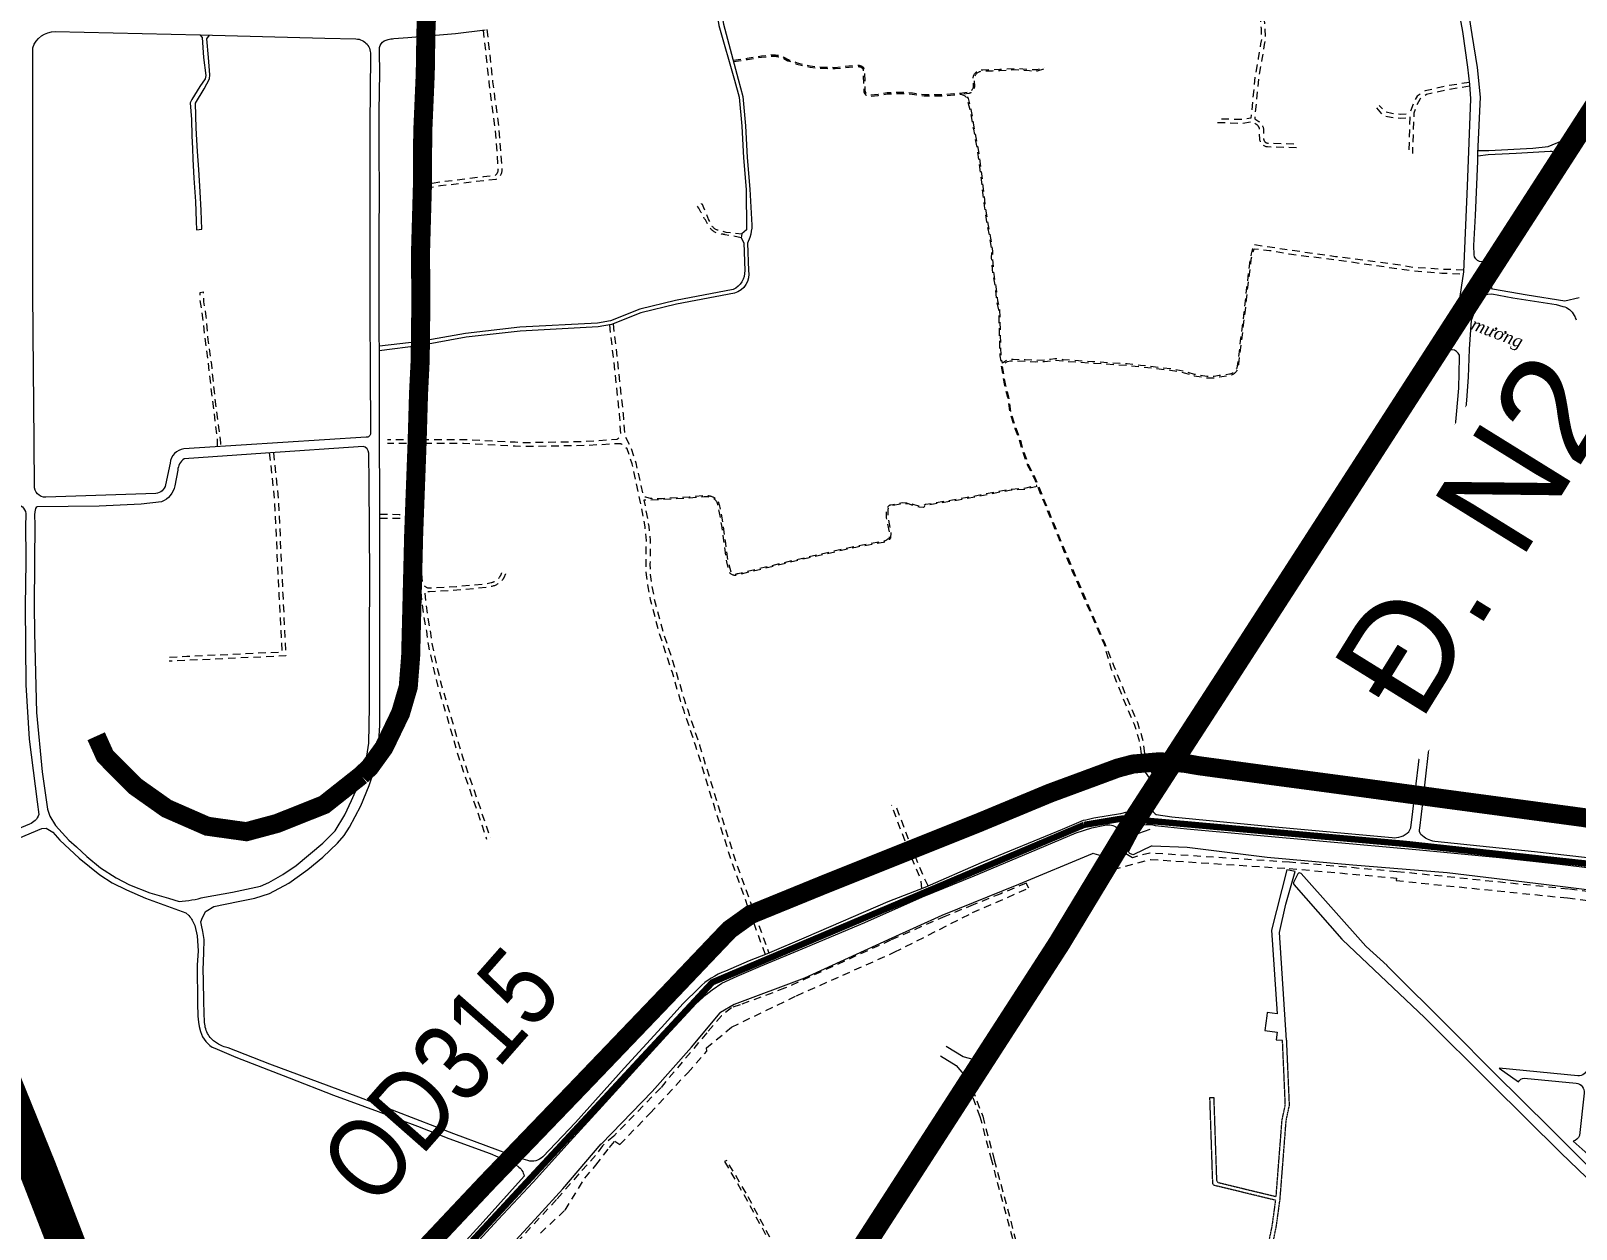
# Model space of a CAD drawing. Header units: metres. Extents: x 556238 to 587446, y 1177111 to 1219372.
# Drawn here: x 570583 to 571800, y 1203691 to 1204635 of the extents above; entities that cross this region are included whole.
import ezdxf
from ezdxf.enums import TextEntityAlignment as Align

# ---------------------------------------------------------------- set-up
doc = ezdxf.new("R2010")
doc.units = ezdxf.units.M
doc.header["$MEASUREMENT"] = 0
for name, pattern in [('ACAD_ISO03W100', [30, 12, -18]), ('DASHED2', [0.375, 0.25, -0.125]), ('Xr_Nen GT$0$DASHED', [0.75, 0.5, -0.25]), ('Xr_Nen GT$0$MON', [10, 6, -4])]:
    doc.linetypes.add(name, pattern=pattern)
for name, color, linetype, lineweight in [('CNTV-TEXT', 40, 'Continuous', 20), ('Pipe Existing', 1, 'ACAD_ISO03W100', 60), ('Pipe Existing_DTDH', 4, 'ACAD_ISO03W100', 40), ('Xr_Nen GT$0$DUONG BT-NEN BT', 38, 'Continuous', 0), ('Xr_Nen GT$0$DUONG NHUA', 38, 'Continuous', 0), ('Xr_Nen GT$0$DUONG_DA', 38, 'Xr_Nen GT$0$MON', 0), ('Xr_Nen GT$0$MUONG NUOC BE TONG', 10, 'Continuous', 0), ('Xr_Nen GT$1$SONG_HO', 250, 'Continuous', 0)]:
    doc.layers.add(name, color=color, linetype=linetype, lineweight=lineweight)
doc.layers.add('Diameter_Text', color=2, linetype='Continuous')
doc.layers.add('DUONG GIAO THONG', color=7, linetype='Continuous')
doc.styles.add('ARIAL', font='arial.ttf')
doc.styles.add('UTM', font='')
doc.styles.add('Xr_Nen GT$0$ROMANS', font='romans.shx')
doc.styles.get('UTM').set_extended_font_data('UTM Swiss Condensed')
doc.linetypes.add('Xr_Nen GT$0$TAL_N_P', pattern='A,2,[130,ltypeshp.shx,S=1,R=0,X=0,Y=-1],4,[130,ltypeshp.shx,S=2,R=0,X=0,Y=-2],2', length=8)
doc.linetypes.add('Xr_Nen GT$0$TAL_N_T', pattern='A,2,[130,ltypeshp.shx,S=1,R=0,X=0,Y=1],4,[130,ltypeshp.shx,S=2,R=0,X=0,Y=2],2', length=8)

# ---------------------------------------------------------------- blocks, each defined once
blk = doc.blocks.new('GT CHINH')
at = {"layer": 'DUONG GIAO THONG', "color": 9, "ltscale": 5, "const_width": 17.5}
blk.add_lwpolyline([(7071.3, 6325.4), (7017.4, 6280.8), (6997.6, 6261.2), (6964.4, 6215.9), (6932.6, 6167.1), (6722.5, 5840.9), (6484.6, 5472), (6132, 4925.6), (6055, 4806.8), (6001.1, 4717.8), (5700.3, 4252), (5601.2, 4099.4), (5536.8, 3998.5), (5500.6, 3941.4), (5447.2, 3826.6)], dxfattribs=at)
at = {"layer": 'CNTV-TEXT', "ltscale": 5, "insert": (6328.4, 5040.1), "char_height": 84, "width": 313.751, "attachment_point": 5, "rotation": 58.1952, "style": 'ARIAL', "bg_fill": 3, "box_fill_scale": 1.2, "bg_fill_color": 256, "bg_fill_transparency": 0}
blk.add_mtext('Đ. N2', dxfattribs=at)
blk = doc.blocks.new('DTDH_EXISTING_PIPE')
at = {"layer": 'Pipe Existing_DTDH', "color": 3, "linetype": 'DASHED2', "ltscale": 200, "const_width": 15, "elevation": 0.8, "flags": 128}
for points in [[(-7061.9, 3474.3), (-7068.5, 3468.9), (-7074.8, 3471.2), (-7081.4, 3487.7), (-7087.3, 3503.5), (-7110.5, 3562.1), (-7130.8, 3615.9), (-7155.1, 3678.9), (-7172.9, 3725.2), (-7189.6, 3766.5), (-7202.8, 3799.1), (-7211.4, 3821.4), (-7225.5, 3857), (-7240.9, 3897.4), (-7257.6, 3942.5), (-7270, 3977.1), (-7277.2, 3996), (-7282.6, 4009.8), (-7298, 4049.8), (-7309.4, 4079.9), (-7324.2, 4118.2), (-7338.4, 4154.8), (-7352.6, 4191.7), (-7373.9, 4243.8), (-7389.4, 4283.2), (-7400.9, 4313.1), (-7410, 4334.9), (-7422.7, 4367.3), (-7437.2, 4406.2), (-7448.3, 4435.2), (-7462.6, 4471.8), (-7470.6, 4492.3), (-7482.7, 4524.5), (-7511.6, 4601.2), (-7532.6, 4654.7), (-7544.2, 4684.8), (-7558.3, 4716.3), (-7564.8, 4729.2), (-7585.6, 4782.3), (-7599.7, 4816.9), (-7610, 4843.7), (-7615.8, 4859), (-7620.5, 4871.6), (-7625.6, 4887.5), (-7637.7, 4917.7), (-7647.8, 4941), (-7659, 4970.1), (-7670.3, 4990.7), (-7681.2, 5017.7), (-7702.5, 5070), (-7713, 5101), (-7721.6, 5115.4), (-7735.8, 5147.6), (-7748.9, 5183), (-7757.8, 5208.8), (-7759, 5218.7), (-7761.7, 5225.7), (-7790.3, 5289.1)], [(-7088.6, 3468.3), (-7096.6, 3485.5), (-7108.4, 3515.2), (-7121.4, 3551.5), (-7202, 3758.8), (-7253.6, 3892.3), (-7311.9, 4039.6), (-7316.8, 4040.3), (-7321.2, 4051.8), (-7319, 4055.5), (-7324.1, 4071), (-7350, 4137.2), (-7391, 4242.4), (-7442.6, 4373.1), (-7561.5, 4679.5), (-7569.8, 4695.2), (-7576.3, 4698.7), (-7580, 4700.5), (-7583.3, 4716.8), (-7580.8, 4717.9), (-7580.8, 4720.5), (-7584.8, 4730), (-7635.5, 4859.8), (-7639.7, 4870.5), (-7642.3, 4876), (-7645.6, 4878.8), (-7650.2, 4878.9), (-7655.4, 4876), (-7658.3, 4872)], [(-6875.3, 4662.5), (-6872.6, 4655.7), (-6874.1, 4618.2), (-6874.6, 4585.4), (-6876.6, 4539.2), (-6876.8, 4498.6), (-6878.3, 4446.1), (-6878.1, 4401.8), (-6878.6, 4359.5), (-6879.9, 4333.5), (-6881, 4295.5), (-6883.7, 4223.3), (-6886.1, 4126.6), (-6888, 4102.4), (-6894, 4081.9), (-6907.1, 4054.7), (-6918.3, 4039.2), (-6925.1, 4032.7)], [(-6441, 3994.5), (-6382.5, 4018.8), (-6350.5, 4030.6), (-6329.2, 4038.5), (-6317.1, 4041.7), (-6297.3, 4043.4), (-6284.2, 4043), (-6276, 4042.2), (-6265.6, 4040.4), (-6212.5, 4033.2), (-6136.9, 4023.1), (-6116.4, 4020.3), (-6069.2, 4013.9), (-6038.6, 4009.8), (-5993.2, 4003.7), (-5962.7, 3999.6), (-5855.8, 3982.7), (-5844.1, 3981.2), (-5815.2, 3979.1), (-5784.2, 3975.8), (-5731.2, 3969.6), (-5656.9, 3959.4), (-5587.2, 3948.8), (-5489.2, 3932.8), (-5303.3, 3902.6), (-5231, 3890.8), (-5198, 3885.5), (-5149.6, 3877.6), (-5097.6, 3869.6), (-5033.6, 3858.7), (-4975.2, 3848.5), (-4878.9, 3830.2), (-4838.9, 3822.6), (-4740.2, 3803.7), (-4682.5, 3793.1), (-4635.2, 3784.9), (-4584.6, 3776.1), (-4519.9, 3763.6), (-4462.5, 3752.5), (-4424.2, 3745.1), (-4347, 3730), (-4322, 3726.1), (-4303.7, 3724.7), (-4301.4, 3724.8), (-4292.4, 3726.2), (-4284.1, 3728.5), (-4273.3, 3733.1), (-4264.7, 3738.5), (-4258.1, 3743.5), (-4239.3, 3762), (-4211.6, 3791.1), (-4168.7, 3837.1), (-4136.4, 3872.2), (-4025.1, 3990.3), (-3977.4, 4040.8), (-3955.7, 4064), (-3916, 4106.3), (-3889.9, 4133.9), (-3832.4, 4196.1), (-3786.9, 4244.4), (-3736.7, 4297.2), (-3700, 4335.7), (-3657.1, 4380.8), (-3628.3, 4411.1), (-3574.3, 4467.7), (-3468.2, 4585.9)], [(-6925.1, 4032.7), (-6954.2, 4009.7), (-6991.3, 3994.9), (-7015.5, 3988.4), (-7046.3, 3992.7), (-7078.3, 4006.7), (-7103.2, 4024.3), (-7126.8, 4048.1), (-7133.8, 4063.6)], [(-7061.7, 3474.1), (-7053.9, 3484.6), (-7046.1, 3495.3), (-7018.8, 3523.1), (-6995.1, 3545.9), (-6952.2, 3587.2), (-6915, 3624.6), (-6909, 3624.7), (-6881, 3653.6), (-6825.7, 3712.3), (-6754.8, 3785.9), (-6680.5, 3863.4), (-6659.5, 3885.5), (-6635, 3911.2), (-6618.4, 3923.1), (-6559.6, 3947.1), (-6440.1, 3994.9), (-6440.1, 3994.9)]]:
    blk.add_lwpolyline(points, dxfattribs=at)

msp = doc.modelspace()

# ---------------------------------------------------------------- linework, layer by layer
at = {"layer": 'Xr_Nen GT$0$DUONG BT-NEN BT', "flags": 128}
for points in [[(571122.78541, 1204670.6388), (571128.19691, 1204640.33606), (571139.73519, 1204596.97811), (571143.39058, 1204583.27913), (571145.47862, 1204560.10442), (571146.88747, 1204535.17482), (571148.96981, 1204510.26534), (571150.40213, 1204482.0196, -0.0914608337), (571148.9032, 1204472.30026), (571147.12312, 1204467.65786), (571147.88126, 1204446.22923, -0.3932533125), (571136.79868, 1204428.3293), (571091.03075, 1204419.57603), (571063.0601, 1204412.81405), (571039.97125, 1204403.71074), (571029.3854, 1204401.73873), (570967.89536, 1204398.4655), (570925.40037, 1204393.65368), (570889.74797, 1204387.22083), (570857.07672, 1204383.0017)], [(571119.77825, 1204669.45279), (571124.38782, 1204639.17177), (571136.84481, 1204596.17389), (571140.42574, 1204582.75398), (571142.48623, 1204559.88512), (571143.89453, 1204534.96518), (571145.97614, 1204510.06436), (571146.32842, 1204478.16858), (571142.74132, 1204475.02095), (571142.11122, 1204472.01242), (571144.11315, 1204467.88665), (571144.88313, 1204446.12315, -0.2978527223), (571135.86785, 1204431.20565), (571090.39614, 1204422.50903), (571062.1531, 1204415.68121), (571039.13875, 1204406.60726), (571029.02943, 1204404.72403), (570967.64664, 1204401.4565), (570924.96478, 1204396.62353), (570889.30403, 1204390.18917), (570857.12036, 1204386.55167)], [(571722.53523, 1204540.58199), (571730.95651, 1204540.64518), (571765.5274, 1204542.60574), (571777.69083, 1204543.83029), (571788.3619, 1204548.35926), (571783.99061, 1204538.59489), (571782.09425, 1204539.3978, 0.1087730467), (571779.32987, 1204539.91174), (571752.54172, 1204538.40128), (571730.47674, 1204537.24299), (571722.34485, 1204536.31272)], [(571727.36473, 1204427.15626), (571733.4569, 1204427.72262), (571749.89191, 1204424.60779), (571783.97303, 1204419.31514), (571789.30993, 1204417.94651, -0.2159189184), (571798.18859, 1204410.82019, -0.013489554), (571799.89795, 1204407.20959, -0.1107384951)]]:
    msp.add_lwpolyline(points, format="xyb", dxfattribs=at)
for points in [[(570715.78133, 1204631.80618), (570717.44036, 1204629.62603), (570718.71358, 1204613.98348), (570720.37873, 1204599.68551), (570719.81599, 1204597.14249), (570715.65265, 1204591.03707), (570709.48092, 1204580.90032), (570708.15958, 1204578.16178), (570709.01616, 1204565.21221), (570709.33469, 1204552.33073), (570709.82369, 1204542.26128), (570710.28868, 1204533.83867), (570711.09633, 1204519.0038), (570712.17231, 1204500.65277), (570712.93102, 1204485.05871), (570713.00512, 1204478.29073), (570717.40943, 1204478.65753), (570716.72355, 1204493.3946), (570715.91544, 1204508.23376), (570714.8128, 1204525.66872), (570713.93152, 1204539.97164), (570712.95099, 1204558.2446), (570712.26545, 1204577.96044), (570718.99611, 1204589.19452), (570723.30729, 1204597.03705), (570723.64983, 1204600.38696), (570722.64945, 1204613.85923), (570721.22874, 1204628.77015), (570723.2073, 1204631.61535)], [(571802.01738, 1204424.57675), (571790.95382, 1204422.03455), (571761.07852, 1204426.83625), (571733.98578, 1204431.57137), (571731.58964, 1204435.44393)], [(571571.49875, 1203839.93702), (571566.01538, 1203924.73191), (571571.12072, 1203947.14395), (571578.33518, 1203972.82428), (571571.95867, 1203974.11426), (571559.78982, 1203926.51285), (571564.18368, 1203860.75993), (571556.48784, 1203861.62001), (571556.20293, 1203859.07071), (571554.60567, 1203847.4615), (571564.37516, 1203846.11736), (571563.55524, 1203840.15804), (571568.50157, 1203839.80686)], [(571327.01466, 1203824.09581), (571316.88161, 1203826.83496), (571303.48883, 1203834.97775)], [(571298.98592, 1203827.57163), (571311.33761, 1203820.06182), (571318.76111, 1203811.39336)]]:
    msp.add_lwpolyline(points, dxfattribs=at)
at = {"layer": 'Xr_Nen GT$0$DUONG NHUA', "flags": 128}
for points in [[(571708.061, 1204645.68), (571710.36556, 1204634.42318), (571714.29847, 1204606.31433), (571715.742, 1204592.802), (571716.6724, 1204581.4358), (571713.98, 1204512.478), (571711.135, 1204445.056), (571707.48786, 1204420.38237), (571702.05608, 1204408.08486), (571669.702, 1204360.175), (571604.016, 1204258.567), (571522.794, 1204132.589), (571511.95378, 1204115.5226), (571458.46368, 1204033.04061), (571450.911, 1204022.006, -0.1064380641), (571445.96183, 1204019.59677), (571440.81824, 1204018.33286), (571419.73791, 1204014.87818, -0.01744599), (571411.47442, 1204012.85593), (571394.9111, 1204006.00055), (571331.02221, 1203979.49556), (571286.776, 1203960.237), (571257.61397, 1203948.95049), (571193.16687, 1203921.07871), (571162.542, 1203907.916), (571148.50141, 1203902.31639), (571129.71929, 1203894.336, 0.1088166945), (571108.90246, 1203881.11763), (571096.528, 1203868.814), (571079.30188, 1203849.98372), (571049.88057, 1203817.88343), (571011.64028, 1203775.20793), (570985.79772, 1203748.00001, -0.2698097113), (570973.99273, 1203745.10355), (570966.78518, 1203747.22664), (570915.90064, 1203766.18952), (570840.97011, 1203794.99519), (570770.79185, 1203821.12784), (570738.13445, 1203833.78302, -0.0857781763), (570729.51367, 1203837.3393, -0.0750205183), (570723.9592, 1203842.13438, -0.1440982803), (570719.81543, 1203851.34767, -0.0287189037), (570718.99377, 1203861.72606), (570718.81019, 1203870.22981), (570718.714, 1203887.12368), (570718.38746, 1203895.2812), (570718.84722, 1203908.68116), (570719.01069, 1203919.30273), (570718.1617, 1203925.53507), (570717.08368, 1203930.41776), (570716.4306, 1203933.19131), (570717.93267, 1203936.61747), (570720.50709, 1203941.45351)], [(571854.215, 1204646.208), (571786.967, 1204541.882), (571748.945, 1204482.668), (571730.224, 1204455.394, -0.6890689646), (571719.37115, 1204458.65281), (571719.24702, 1204465.82803), (571720.39109, 1204489.45761), (571722.203, 1204532.377), (571722.435, 1204538.383), (571724.456, 1204582.721), (571721.95454, 1204605.97242), (571717.91842, 1204631.99953), (571714.36543, 1204653.98559)], [(570720.50709, 1203941.45351, -0.1333504865), (570720.68653, 1203941.64447), (570726.68158, 1203945.33112), (570745.95429, 1203949.2066), (570759.01575, 1203951.86383), (570770.70964, 1203955.38693), (570785.71061, 1203963.57215), (570800.88426, 1203974.28104), (570812.69619, 1203984.02974), (570824.17515, 1203995.09932), (570829.35106, 1204001.04535), (570833.64174, 1204007.74142), (570842.40305, 1204024.49029), (570849.11265, 1204040.61663), (570854.34904, 1204056.38455), (570856.46632, 1204070.86404), (570857.40693, 1204088.07659), (570857.46668, 1204146.28392), (570857.41641, 1204277.46896), (570857.32242, 1204303.37683), (570857.23628, 1204318.56816), (570857.12308, 1204327.48789), (570857.12448, 1204370.71598), (570856.96494, 1204408.12237), (570856.96639, 1204438.23395), (570857.02049, 1204475.44006), (570857.12985, 1204507.16739), (570856.97258, 1204541.34036), (570857.0285, 1204571.77957), (570857.51681, 1204601.85569), (570857.2568, 1204618.39378, -0.4093729027), (570864.05645, 1204628.21445, -0.0363008137), (570868.531, 1204628.879), (570879.41931, 1204629.73323), (570916.96308, 1204632.78017), (570940.345, 1204635.729)], [(571820.267, 1203982.202), (571766.96919, 1203988.37183), (571688.369, 1203996.291, -0.1336883992), (571677.52031, 1204001.85534, -0.2089972631), (571676.56413, 1204006.94401), (571679.31526, 1204028.93876), (571685.42145, 1204083.13165), (571693.45343, 1204148.58773), (571699.92531, 1204201.35253), (571705.86039, 1204262.92391), (571711.25194, 1204318.67173), (571713.64745, 1204344.10641), (571714.90559, 1204362.2234), (571715.86178, 1204384.28417), (571717.452, 1204406.98), (571719.75699, 1204413.48193), (571728.679, 1204430.878), (571748.22119, 1204462.93362), (571767.819, 1204492.759), (571791.3436, 1204528.41749), (571809.214, 1204556.599)], [(570499.78069, 1203968.32784), (570591.34497, 1204006.67144), (570594.80068, 1204006.99666), (570599.9664, 1204003.73804), (570605.33561, 1203997.60241), (570620.54275, 1203983.20081), (570637.00778, 1203970.10749), (570646.76237, 1203963.82849), (570657.97078, 1203958.36722), (570672.88466, 1203951.83555), (570704.81156, 1203940.21887), (570707.01605, 1203938.14968, 0.0197814435), (570707.07116, 1203938.06089, -0.0929559193), (570711.67685, 1203930.19429), (570713.51652, 1203922.10536), (570714.36539, 1203910.23133), (570713.70485, 1203898.93679), (570713.84679, 1203869.12663), (570714.17705, 1203858.93455), (570714.64925, 1203854.12755), (570715.30979, 1203850.73537), (570716.25692, 1203846.79762, 0.2358142932), (570727.57336, 1203833.50877), (570743.99939, 1203826.52089), (570786.05527, 1203810.38119), (570821.06909, 1203796.73616), (570856.26851, 1203783.71868), (570887.17718, 1203772.06797), (570911.76983, 1203762.57553), (570944.41991, 1203750.59549), (570962.4809, 1203742.72564), (570966.12477, 1203740.72284, -0.2144718435), (570971.07605, 1203732.90105), (570938.929, 1203696.828), (570920.19575, 1203676.44957)], [(570923.347, 1203668.955), (570950.75719, 1203698.65706), (570978.20511, 1203728.18398), (571007.36638, 1203760.48995), (571032.491, 1203787.98), (571088.38294, 1203849.05174), (571106.4684, 1203868.43865), (571114.50473, 1203876.02027), (571119.163, 1203879.649), (571126.9063, 1203884.83185), (571138.88592, 1203890.26867), (571157.40441, 1203898.34908), (571193.23484, 1203913.24509), (571239.44187, 1203932.62685), (571285.0418, 1203952.75672), (571325.66268, 1203969.49832), (571363.76971, 1203985.37697), (571406.02703, 1204003.15939), (571418.29816, 1204007.12687), (571428.63058, 1204009.22179, -0.2205498664), (571438.2869, 1204007.25889, -0.3341095309), (571438.797, 1204003.057), (571430.4216, 1203989.55151), (571410.6449, 1203959.71405)], [(571438.68, 1203982.958), (571454.435, 1204007.482, -0.211225977), (571468.11513, 1204009.08615), (571493.15384, 1204006.49057), (571600.44149, 1203996.63463), (571676.38, 1203989.952), (571739.51149, 1203983.82521), (571786.81, 1203978.68), (571869.33834, 1203968.54529), (571927.14578, 1203964.46775, 0.0174316732), (571934.42894, 1203964.00129, -0.0100719833), (571934.44906, 1203964.0003), (572002.14448, 1203959.29568), (572039.445, 1203955.363), (572100.46745, 1203948.86642)]]:
    msp.add_lwpolyline(points, format="xyb", dxfattribs=at)
for points in [[(570601.83086, 1204634.3862), (570716.01864, 1204631.80821), (570814.1235, 1204629.17626), (570838.66902, 1204628.60165, -0.4528765967), (570850.011, 1204615.05104), (570849.59862, 1204561.15534), (570849.59643, 1204512.72387), (570849.67585, 1204463.79551), (570849.67075, 1204410.25596), (570849.75089, 1204369.87653), (570850.15526, 1204318.03213, -0.4479388271), (570846.62159, 1204314.82935), (570715.5385, 1204306.61281), (570703.21073, 1204305.62734, 0.3687557681), (570692.34088, 1204294.34007), (570688.73435, 1204277.32748, -0.3168342124), (570681.09142, 1204270.51105), (570594.31617, 1204267.6316, -0.4416868546), (570585.35886, 1204276.82984), (570584.94867, 1204342.5961), (570584.694, 1204366.981), (570584.129, 1204429.03878), (570584.207, 1204477.988), (570584.124, 1204621.664, -0.3248531441), (570601.83086, 1204634.3862, -0.8483769708)], [(571707.98381, 1204377.80851), (571707.75934, 1204379.51864, 0.6435016949), (571695.83551, 1204380.38557), (571690.90359, 1204372.46329), (571682.872, 1204360.528), (571624.761, 1204271.222), (571565.268, 1204178.73), (571494.289, 1204069.269), (571465.84377, 1204024.98283, 0.3292167858), (571469.019, 1204017.685), (571481.25685, 1204015.81488), (571559.83849, 1204008.32205, 0.0005175187), (571559.83952, 1204008.32195), (571654.754, 1203999.47, 0.218220871), (571667.91146, 1204004.07566), (571669.51182, 1204007.27063), (571671.10882, 1204020.11827), (571678.30875, 1204078.7883), (571684.37467, 1204131.0371), (571690.23929, 1204178.26326), (571695.03365, 1204224.50608), (571699.29792, 1204269.58314), (571703.56218, 1204312.03161), (571707.29635, 1204353.51585), (571707.98786, 1204377.72917, 0.0397874968)], [(570585.69984, 1204247.85502), (570585.31661, 1204182.68374), (570585.369, 1204160.793), (570586.94792, 1204097.96375), (570591.42147, 1204051.404), (570595.6371, 1204021.85985), (570597.45203, 1204016.42542), (570601.92558, 1204009.11889), (570612.59216, 1203997.60035), (570618.47626, 1203992.11725), (570626.64888, 1203984.55266), (570637.57338, 1203975.69888), (570649.78821, 1203967.79059), (570660.36882, 1203962.28938), (570676.45539, 1203955.92833), (570690.93251, 1203951.80196), (570699.36304, 1203949.22321, 0.0570430546), (570719.31989, 1203952.66179), (570741.49239, 1203956.45125), (570763.4281, 1203961.35107), (570770.1377, 1203964.10149), (570781.06293, 1203970.54855), (570791.55756, 1203977.51137), (570812.57524, 1203995.09856), (570822.21013, 1204004.72615), (570829.79404, 1204017.48408), (570835.30001, 1204028.74457), (570841.40706, 1204042.84224), (570844.94729, 1204052.77317), (570847.18407, 1204063.51828), (570848.73232, 1204074.00532), (570849.42449, 1204102.84998), (570849.33705, 1204157.33199), (570849.68386, 1204204.92891), (570849.16875, 1204278.62459), (570848.73815, 1204302.40871, 0.362944195), (570844.26533, 1204307.56621), (570767.48198, 1204302.23025), (570703.25153, 1204297.92429, 0.222646928), (570698.34811, 1204288.81245), (570696.02536, 1204276.60611, -0.2576619804), (570685.6167, 1204264.05606), (570669.40117, 1204262.03532), (570636.45499, 1204260.57409), (570587.53371, 1204260.01985, 0.1778642743), (570586.228, 1204258.689, 0.0890918794), (570585.6707, 1204248.54281, -0.0095559962)], [(570449.33643, 1203964.24), (570420.304, 1204033.957), (570377.09534, 1204136.80121), (570356.771, 1204185.486), (570323.74285, 1204263.74494, -0.1003025319), (570323.70351, 1204263.93961, -0.4590483089), (570334.79404, 1204273.46407), (570447.66963, 1204267.43164), (570511.18824, 1204264.27111), (570571.89376, 1204261.82177, -0.3857957171), (570578.66384, 1204253.30793, 0.0054278698), (570578.505, 1204248.82351), (570578.58952, 1204216.32634), (570578.15819, 1204181.95142), (570578.73305, 1204119.94218), (570581.39387, 1204077.01116), (570587.57815, 1204027.54366), (570588.79927, 1204017.71989, -0.2476056226), (570581.46891, 1204010.10776), (570503.38066, 1203977.39705), (570465.40646, 1203963.94416, 0.0300390316), (570461.96533, 1203962.90134, -0.281022447), (570449.50011, 1203964.03065, -0.1353019293)]]:
    msp.add_lwpolyline(points, format="xyb", close=True, dxfattribs=at)
at = {"layer": 'Xr_Nen GT$0$DUONG NHUA'}
for points in [[(570683.574, 1203406.322), (570687.754, 1203396.301), (570715.36263, 1203322.19846), (570729.1823, 1203295.02332), (570745.13173, 1203259.77727), (570771.335, 1203196.69), (570815.019, 1203095.071, 0.7335160671), (570869.183, 1203103.307), (570889.22874, 1203144.9599), (570908.34463, 1203175.06028), (570939.68127, 1203223.01542), (570953.87752, 1203247.12113), (571023.24028, 1203353.98209), (571087.6336, 1203453.23283), (571174.56703, 1203588.14744), (571216.9398, 1203654.48385), (571282.99129, 1203756.34255), (571369.50532, 1203889.4902), (571407.35017, 1203948.45881), (571439.01905, 1203999.5726)], [(571810.84978, 1203836.60015), (571808.69985, 1203818.03711, -0.4090843593), (571801.0631, 1203811.87587), (571739.1518, 1203817.9477), (571754.32005, 1203807.07647, -0.2863212515), (571758.94081, 1203809.97814), (571799.85348, 1203805.96572, -0.4184377343), (571806.12626, 1203798.21566), (571802.37203, 1203764.88427, -0.238251592), (571797.34436, 1203760.26612), (571811.66465, 1203747.74313, -0.3055260959), (571816.90892, 1203752.16412), (571899.93719, 1203744.46258)]]:
    msp.add_lwpolyline(points, format="xyb", dxfattribs=at)
msp.add_lwpolyline([(571225.3488, 1203649.07183), (571291.38162, 1203750.90175), (571377.90602, 1203884.06534), (571415.80897, 1203943.12449), (571447.51969, 1203994.30581)], dxfattribs=at)
at = {"layer": 'Xr_Nen GT$0$DUONG_DA', "flags": 128}
for points in [[(571551.51834, 1204708.01189), (571550.35644, 1204694.60456), (571549.63041, 1204682.432), (571549.87039, 1204665.33907), (571550.75414, 1204647.16328), (571551.55457, 1204636.68449), (571551.86762, 1204628.31237), (571551.19585, 1204624.64752), (571549.323, 1204613.11989), (571546.83078, 1204599.54389), (571543.93238, 1204569.95205), (571543.61392, 1204566.13583), (571536.90846, 1204564.99582), (571516.70741, 1204565.55215)], [(571715.57824, 1204594.29258), (571697.70002, 1204591.47426), (571680.83369, 1204587.6376), (571674.49355, 1204583.51197), (571671.43911, 1204577.69811), (571669.15341, 1204571.48044), (571666.00187, 1204569.41699), (571661.66731, 1204569.17631), (571654.47655, 1204569.82952), (571649.2587, 1204571.04221), (571644.73109, 1204576.19502)], [(571715.86472, 1204591.30281), (571698.26712, 1204588.52662), (571682.02117, 1204584.83108), (571676.78549, 1204581.42414), (571674.18674, 1204576.47765), (571671.88199, 1204570.20814), (571671.48551, 1204557.23727), (571670.81215, 1204538.26728)], [(571642.47747, 1204574.21482), (571647.64106, 1204568.33821), (571653.99902, 1204566.86055), (571661.61449, 1204566.16876), (571666.97181, 1204566.46623), (571668.80285, 1204567.66508), (571668.48714, 1204557.33631), (571667.81404, 1204538.3737)], [(570729.51631, 1204307.48897), (570729.59293, 1204314.07254), (570725.55746, 1204345.72861), (570722.47171, 1204373.51642), (570718.59713, 1204404.07878), (570716.029, 1204423.17162), (570715.86916, 1204428.95475), (570718.43682, 1204429.34954), (570718.63429, 1204421.57314), (570720.53431, 1204410.05922), (570722.11648, 1204391.51346), (570724.84607, 1204372.05505), (570726.14964, 1204358.43655), (570728.20568, 1204338.86989), (570730.46013, 1204322.49857), (570731.92227, 1204310.47481), (570732.2937, 1204307.66306)], [(570770.39855, 1204302.5033), (570774.39339, 1204266.62857), (570775.93209, 1204237.26515), (570776.3342, 1204224.33813), (570778.06342, 1204190.74016), (570780.31889, 1204145.49435), (570705.50519, 1204142.05949), (570691.46612, 1204141.39532)], [(570773.6036, 1204302.6781), (570777.38483, 1204266.87036), (570778.92965, 1204237.3903), (570779.3318, 1204224.46187), (570781.05958, 1204190.89194), (570783.46511, 1204142.63565), (570705.64487, 1204139.06275), (570691.60788, 1204138.39868)], [(571284.3845, 1203959.27208), (571283.64888, 1203966.29788), (571273.42236, 1203990.83931), (571260.59161, 1204025.11987)], [(571289.4268, 1203961.38139), (571286.49912, 1203967.25731), (571276.21272, 1203991.94245), (571263.40125, 1204026.17148)]]:
    msp.add_lwpolyline(points, dxfattribs=at)
for points in [[(571554.53956, 1204706.39693), (571553.34762, 1204694.36726), (571552.63166, 1204682.36366), (571552.86937, 1204665.433), (571553.74859, 1204647.35041), (571554.5503, 1204636.85484), (571554.87783, 1204628.09539), (571554.15215, 1204624.13648), (571552.27924, 1204612.60845), (571549.80421, 1204599.1261), (571546.9202, 1204569.68108), (571546.58197, 1204565.62805), (571549.7901, 1204563.57459, -0.2699434941), (571553.48978, 1204556.36474, 0.0375232055), (571553.63574, 1204549.66983, 0.3661572957), (571556.88083, 1204546.51059), (571579.49517, 1204545.85438)], [(570938.85402, 1204635.56472), (570943.3717, 1204594.56277), (570945.29625, 1204579.24656), (570948.20996, 1204557.8964), (570950.556, 1204526.0248, -0.27669603), (570947.87284, 1204520.69531), (570939.07598, 1204519.87126), (570904.72684, 1204515.71749), (570891.4227, 1204513.26544)], [(570941.83598, 1204635.89328), (570946.35115, 1204594.91408), (570948.27085, 1204579.63642), (570951.19502, 1204558.20965), (570953.5479, 1204526.24504, -0.3010250881), (570948.79167, 1204517.76825), (570939.39602, 1204516.8881), (570905.17923, 1204512.75034), (570891.96647, 1204510.31513)], [(571135.79534, 1204611.78061), (571146.9185, 1204613.43352), (571158.07052, 1204615.25408), (571165.77003, 1204615.9392, -0.1253455524), (571175.09699, 1204614.42788, -0.0366806986), (571177.76611, 1204613.02689, 0.0741043873), (571179.71468, 1204612.18287), (571186.20675, 1204609.79275), (571196.52116, 1204607.27839), (571205.64835, 1204606.44212), (571216.05659, 1204606.19328), (571232.45687, 1204607.93959), (571233.31573, 1204607.94841, -0.1128781162), (571237.0358, 1204607.13784, -0.1293812161), (571238.36329, 1204606.02723, -0.087920803), (571239.08449, 1204604.50085), (571239.61504, 1204591.59856), (571239.58863, 1204588.06033, 0.4619841919), (571243.74208, 1204584.47072), (571249.92769, 1204585.10198), (571257.07112, 1204586.26387), (571264.75326, 1204586.71387), (571273.21731, 1204586.52885), (571276.94075, 1204586.18336), (571283.21887, 1204585.10344), (571286.36259, 1204584.81784), (571293.31726, 1204584.81784), (571301.79426, 1204584.8441), (571309.56438, 1204585.4999), (571316.35895, 1204586.1853), (571321.17337, 1204586.73437, 0.3348316622), (571325.10155, 1204591.4207), (571324.73182, 1204597.17779), (571325.1188, 1204599.47062, -0.3173735421), (571332.39506, 1204604.28322), (571340.00095, 1204604.57951), (571345.87004, 1204604.81625), (571357.81711, 1204605.42681), (571363.98614, 1204605.02992), (571369.27975, 1204604.58566), (571375.26814, 1204604.53251), (571381.01925, 1204606.14476)], [(571136.05073, 1204610.82338), (571147.07186, 1204612.44532), (571158.19557, 1204614.26125), (571165.85867, 1204614.94314, -0.1253455524), (571174.69835, 1204613.51078, -0.0366806986), (571177.23773, 1204612.17788, 0.0726490414), (571179.41096, 1204611.22907), (571185.91464, 1204608.83467), (571196.35622, 1204606.28931), (571205.59071, 1204605.44322), (571216.09775, 1204605.19201), (571232.51508, 1204606.94013), (571233.32599, 1204606.94846, -0.1128781162), (571236.61045, 1204606.23281, -0.1293812161), (571237.54755, 1204605.44881, -0.0809338339), (571238.09025, 1204604.34031), (571238.61488, 1204591.58174), (571238.58866, 1204588.06779, 0.4601975255), (571243.8675, 1204583.47832), (571250.05884, 1204584.11017), (571257.18092, 1204585.26858), (571264.7716, 1204585.71323), (571273.16012, 1204585.52986), (571276.8096, 1204585.19123), (571283.08867, 1204584.11115), (571286.31726, 1204583.81784), (571293.3188, 1204583.81784), (571301.83793, 1204583.84424), (571309.65662, 1204584.50413), (571315.39504, 1204585.08299), (571318.15961, 1204583.87476), (571319.32514, 1204582.7489), (571320.08586, 1204581.22855), (571322.23334, 1204572.85893), (571325.00247, 1204557.39408), (571327.99053, 1204541.40254), (571330.67346, 1204522.136), (571333.44633, 1204497.0823), (571335.35628, 1204484.53191), (571337.8248, 1204471.50585), (571339.33623, 1204461.39072), (571339.12022, 1204455.99638), (571340.25101, 1204443.04532), (571341.98634, 1204433.35435), (571343.28699, 1204421.91708), (571344.84329, 1204415.11633), (571345.05847, 1204407.03029), (571345.36214, 1204394.71535), (571345.84009, 1204378.94438), (571346.9215, 1204373.06605), (571346.9215, 1204370.86287), (571349.27433, 1204356.83479), (571351.87371, 1204346.50952), (571353.78172, 1204333.94345), (571357.65989, 1204321.77824), (571361.03254, 1204313.22296), (571362.84944, 1204306.09028), (571367.46735, 1204293.10652), (571372.84277, 1204282.53659), (571381.20171, 1204262.0078), (571391.69217, 1204236.30101), (571402.65969, 1204209.90511), (571415.87881, 1204179.52008), (571427.87814, 1204151.88515), (571433.57916, 1204132.16988), (571442.34238, 1204110.61751), (571451.68384, 1204088.73863), (571455.37168, 1204076.86357), (571457.23527, 1204065.04037), (571460.35952, 1204050.9202), (571465.45927, 1204043.82938)], [(571711.18146, 1204446.55528), (571694.1454, 1204447.08317), (571671.05731, 1204448.62683), (571661.19446, 1204450.45439), (571610.33599, 1204457.03837), (571574.23622, 1204462.17688), (571545.49109, 1204466.48924), (571543.91796, 1204459.35748), (571542.92933, 1204455.33239), (571540.18721, 1204432.83218), (571538.09139, 1204413.02669), (571535.24131, 1204390.73572), (571533.12031, 1204372.60327), (571532.40164, 1204369.31662, -0.2860632954), (571526.72781, 1204364.54738), (571518.69633, 1204363.40126), (571514.68082, 1204362.76471), (571508.75876, 1204362.70967), (571499.08025, 1204364.31558), (571491.32325, 1204366.65776), (571480.42744, 1204368.68226), (571456.68872, 1204371.4833), (571446.10068, 1204372.55477), (571418.85748, 1204374.2537), (571395.64988, 1204375.90512), (571389.25674, 1204376.71493), (571385.84971, 1204376.17022), (571380.90879, 1204375.58488), (571373.90109, 1204375.31899), (571365.88891, 1204375.71932), (571356.46212, 1204376.07649), (571354.11461, 1204376.07649), (571351.5281, 1204375.41855), (571347.90791, 1204373.23112), (571346.83733, 1204379.0506), (571346.36176, 1204394.74282), (571346.05814, 1204407.05591), (571345.84029, 1204415.24241), (571344.27426, 1204422.08564), (571342.97632, 1204433.49912), (571341.2433, 1204443.17721), (571340.12196, 1204456.01997), (571340.33921, 1204461.44509), (571338.81094, 1204471.6729), (571336.34217, 1204484.70029), (571334.43802, 1204497.21258), (571331.66584, 1204522.25999), (571328.97777, 1204541.56342), (571325.98615, 1204557.57405), (571323.21116, 1204573.07161), (571321.02795, 1204581.58052), (571320.14291, 1204583.34932), (571318.70984, 1204584.73361), (571317.29338, 1204585.28539), (571321.34055, 1204585.74696, 0.3403187529), (571326.10303, 1204591.42967), (571325.73721, 1204597.12593), (571326.08716, 1204599.19934, -0.3146229642), (571332.39817, 1204603.28259), (571340.04057, 1204603.5803), (571345.91572, 1204603.81728), (571357.81051, 1204604.42517), (571363.91222, 1204604.03261), (571369.23343, 1204603.58603), (571375.4013, 1204603.53129), (571381.28918, 1204605.18188)], [(571579.40815, 1204542.85565), (571556.74177, 1204543.51336, -0.3692507826), (571550.64979, 1204549.37985, -0.0375232055), (571550.49402, 1204556.5243, 0.2699434941), (571548.17279, 1204561.04787), (571544.69174, 1204563.27603), (571537.12061, 1204561.98884), (571516.62483, 1204562.55328)], [(571142.11122, 1204472.01242), (571129.51288, 1204474.39509, 0.0070949008), (571125.00944, 1204475.1808, -0.2273623168), (571116.85998, 1204480.82416, -0.0009178394), (571107.49548, 1204497.3257), (571111.1412, 1204499.04006), (571116.43112, 1204486.03897), (571118.2896, 1204482.46712, 0.2185509217), (571124.0799, 1204477.96678), (571130.01326, 1204476.46661), (571142.74132, 1204475.02095)], [(571467.80085, 1204047.40758), (571464.30609, 1204052.8328), (571460.18433, 1204065.5985), (571458.30122, 1204077.54556), (571454.50326, 1204089.77522), (571445.11164, 1204111.77158), (571436.25415, 1204133.55579), (571428.81143, 1204152.24654), (571416.79579, 1204179.91902), (571403.57998, 1204210.29645), (571392.61685, 1204236.68178), (571382.12787, 1204262.38492), (571373.75312, 1204282.95253), (571368.38792, 1204293.50237), (571363.8071, 1204306.38187), (571361.98601, 1204313.53098), (571358.60249, 1204322.11386), (571354.75851, 1204334.1718), (571352.85517, 1204346.7071), (571350.2539, 1204357.03989), (571347.9215, 1204370.94615), (571347.9215, 1204371.97486), (571351.91834, 1204374.48597), (571354.2398, 1204375.07649), (571356.44318, 1204375.07649), (571365.84503, 1204374.72027), (571373.89508, 1204374.31805), (571380.98669, 1204374.58711), (571385.98752, 1204375.17956), (571389.27318, 1204375.70486), (571395.55149, 1204374.90959), (571418.79087, 1204373.25592), (571446.01919, 1204371.55791), (571456.57978, 1204370.48922), (571480.27734, 1204367.69303), (571491.08667, 1204365.68461), (571498.85293, 1204363.33963), (571508.68098, 1204361.70891), (571514.76421, 1204361.76544), (571518.84526, 1204362.41238), (571526.86908, 1204363.55741, 0.2877979475), (571533.3683, 1204369.05608), (571534.10779, 1204372.43797), (571536.23392, 1204390.61422), (571539.08469, 1204412.91065), (571541.18083, 1204432.71907), (571543.91474, 1204455.15199), (571544.88141, 1204459.08767), (571546.22895, 1204463.36441), (571558.33142, 1204462.0098), (571573.80229, 1204459.2084), (571610.00814, 1204454.74851), (571660.72824, 1204447.48971), (571670.66062, 1204446.18054), (571693.99883, 1204444.08627), (571711.08854, 1204443.55672)], [(571038.25446, 1204403.39092), (571041.27685, 1204377.94483), (571046.06873, 1204333.11066), (571047.08719, 1204316.87077, -0.1901194918), (571044.25826, 1204313.11061), (571018.23381, 1204311.24704), (570969.55669, 1204310.46426), (570964.18375, 1204310.8454), (570923.49975, 1204312.83694), (570863.52208, 1204312.8)], [(571041.18091, 1204404.18768), (571044.25799, 1204378.28117), (571049.05793, 1204333.3715), (571050.34043, 1204316.13572), (571054.97952, 1204307.10304), (571059.10946, 1204294.72231), (571064.86314, 1204268.45733, 0.1193162942), (571079.95572, 1204266.7092), (571101.09822, 1204267.93346), (571112.78653, 1204268.92948, -0.1297917196), (571120.29066, 1204267.61715, -0.2517269961), (571124.6983, 1204261.77466), (571125.78846, 1204256.92034), (571127.8353, 1204245.36473), (571129.37825, 1204233.37128), (571131.68546, 1204216.8252), (571133.86071, 1204208.66707, 0.3364749935), (571139.61847, 1204207.58017), (571161.38092, 1204212.70625), (571194.4946, 1204220.65429), (571232.07965, 1204229.08854), (571253.79031, 1204232.99862, 0.1551769215), (571258.82385, 1204235.65821), (571258.95301, 1204240.38813), (571256.64153, 1204251.32587), (571256.59591, 1204257.44614, -0.3532437434), (571259.94104, 1204261.65398), (571268.88206, 1204263.34062), (571274.10665, 1204263.29855), (571278.16147, 1204261.91719), (571282.43737, 1204260.67095), (571285.28986, 1204260.62902), (571287.24456, 1204262.00528), (571318.7069, 1204267.2693), (571353.37402, 1204273.93691), (571366.54766, 1204274.87724), (571375.03693, 1204277.11715)], [(571161.13254, 1203907.40276), (571148.36475, 1203942.46556), (571135.07581, 1203979.38031), (571121.31333, 1204022.82936), (571106.40867, 1204071.47895), (571097.11746, 1204099.16323), (571094.22329, 1204107.60889), (571087.91254, 1204129.57035), (571077.51501, 1204160.9868), (571070.75064, 1204186.68533), (571068.80093, 1204196.9328), (571067.41482, 1204206.42762), (571067.27566, 1204214.75179), (571067.41858, 1204233.52088), (571066.42908, 1204244.18565), (571062.39488, 1204265.70525), (571056.2131, 1204293.92442), (571052.31996, 1204305.59528), (571048.75837, 1204308.91371, 0.1419432273), (571046.24039, 1204309.73351), (571018.35516, 1204308.2486), (570969.47452, 1204307.46255), (570964.00425, 1204307.8506), (570923.42729, 1204309.83689), (570863.52392, 1204309.8)], [(571375.29205, 1204276.15024), (571366.71225, 1204273.88645), (571353.50451, 1204272.94368), (571318.88387, 1204266.28501), (571287.63411, 1204261.05656), (571285.59996, 1204259.62435), (571282.28742, 1204259.67305), (571277.86017, 1204260.9634), (571273.93708, 1204262.29988), (571268.97156, 1204262.33987), (571260.144, 1204260.67463, 0.3519010961), (571257.59589, 1204257.45359), (571257.64075, 1204251.43406), (571259.95587, 1204240.47912), (571259.81305, 1204235.24911, -0.1650900684), (571253.96755, 1204232.01445), (571232.27785, 1204228.10815), (571194.72079, 1204219.68017), (571161.61225, 1204211.73337), (571140.1794, 1204206.68493, -0.4045586007), (571132.89447, 1204208.40943), (571130.70348, 1204216.62659), (571128.3871, 1204233.23843), (571126.84649, 1204245.21364), (571124.80777, 1204256.72347), (571123.71491, 1204261.58978, 0.2530208379), (571119.87264, 1204266.70872, 0.1297917196), (571112.87144, 1204267.9331), (571101.1696, 1204266.93592), (571080.00169, 1204265.71018), (571065.53877, 1204265.21646), (571069.40338, 1204244.60151), (571070.41964, 1204233.64836), (571070.27585, 1204214.76544), (571070.41118, 1204206.67038), (571071.76014, 1204197.43008), (571073.67831, 1204187.34832), (571080.39242, 1204161.84075), (571090.77937, 1204130.45626), (571097.08576, 1204108.50999), (571099.95854, 1204100.12677), (571109.26542, 1204072.39576), (571124.17757, 1204023.72172), (571137.91819, 1203980.34169), (571151.18556, 1203943.48688), (571163.95146, 1203908.42924)], [(570857.41253, 1204254.33853), (570872.76133, 1204254.07126, -0.4034977399), (570886.12831, 1204240.80006), (570888.89263, 1204219.68492), (570890.93678, 1204201.07919, 0.3864233812), (570896.54697, 1204196.12009), (570917.86396, 1204197.2833), (570940.97296, 1204199.428), (570945.18772, 1204200.32425, 0.1848049933), (570951.837, 1204204.63336, 0.0834346916), (570953.59127, 1204208.14041, 0.0834346916)], [(570857.4486, 1204251.23174), (570872.71703, 1204251.07159, -0.4076945412), (570883.13128, 1204240.58183), (570885.91398, 1204219.32636), (570887.95472, 1204200.75157, 0.114638416), (570889.23952, 1204197.09283, -0.1142211968), (570889.31441, 1204196.88012), (570891.90063, 1204173.69233), (570894.24841, 1204162.14524), (570895.49439, 1204151.8169), (570898.95523, 1204135.92397), (570903.14685, 1204118.62073), (570910.03976, 1204095.68559), (570919.65301, 1204062.22856), (570933.58216, 1204021.89522), (570941.49568, 1203998.35537)], [(570956.45963, 1204207.2615, -0.0834346916), (570954.26055, 1204202.8652, -0.1848049933), (570945.8117, 1204197.38985), (570941.42511, 1204196.45708), (570918.08438, 1204194.29086), (570896.65576, 1204193.12157, -0.0966209181), (570893.42302, 1204193.68012, 0.5612007745), (570892.74822, 1204193.15741), (570894.86725, 1204174.1584), (570897.21234, 1204162.62454), (570898.45583, 1204152.31683), (570901.87911, 1204136.59638), (570906.04335, 1204119.40619), (570912.91806, 1204096.53159), (570922.51449, 1204063.13308), (570936.42184, 1204022.86286), (570944.33929, 1203999.31133)]]:
    msp.add_lwpolyline(points, format="xyb", dxfattribs=at)
at = {"layer": 'Xr_Nen GT$0$DUONG_DA'}
for points in [[(571899.735, 1203945.202), (571793.78223, 1203958.90124), (571658.61339, 1203972.61923), (571574.11065, 1203980.14274), (571464.01836, 1203987.36031), (571450.24495, 1203983.64901), (571443.50449, 1203987.82524)], [(571435.19629, 1203974.41575), (571464.51864, 1203982.31678), (571573.72535, 1203975.15726), (571658.16998, 1203967.63893), (571657.9066, 1203965.655), (571792.97988, 1203951.94671), (571898.8374, 1203938.25979)], [(570983.92384, 1203688.04151), (571003.52715, 1203706.09233), (571018.96282, 1203731.26332), (571027.55903, 1203741.42679), (571038.45174, 1203755.41261), (571042.57448, 1203760.40671), (571046.52175, 1203757.69062), (571070.21602, 1203782.16894), (571099.97468, 1203814.30126), (571115.01472, 1203831.2358), (571114.70581, 1203833.79234), (571134.53972, 1203850.22024), (571185.7388, 1203874.95251), (571262.72386, 1203909.12326), (571324.35258, 1203940.38584), (571368.55846, 1203959.73969), (571366.463, 1203963.533), (571346.49057, 1203955.24103), (571324.94356, 1203946.50652), (571302.43966, 1203937.45898), (571259.81035, 1203918.64203), (571176.33739, 1203880.77922), (571141.22892, 1203867.81456), (571134.56248, 1203865.44295), (571126.70894, 1203859.14898), (571114.97516, 1203845.68608), (571078.81141, 1203802.49516), (571041.80351, 1203764.39375), (571032.76678, 1203756.82621), (571027.45961, 1203749.02496), (571014.22409, 1203734.52806), (570996.67047, 1203714.40566), (570950.70455, 1203664.77018)], [(571324.21383, 1203801.43149), (571332.3506, 1203780.13197), (571341.38984, 1203745.70099), (571363.17271, 1203664.7009), (571383.17583, 1203587.82585), (571363.55079, 1203580.75708), (571393.40992, 1203457.42931), (571391.46608, 1203456.95869), (571361.18467, 1203582.03061), (571380.78059, 1203589.08888), (571361.23922, 1203664.18937), (571339.45691, 1203745.18736), (571330.44364, 1203779.51939), (571322.86556, 1203799.35645)], [(571198.90972, 1203626.25697), (571190.74443, 1203637.67022), (571183.77071, 1203650.03599), (571177.6867, 1203662.05289), (571174.25415, 1203667.22219), (571145.9832, 1203719.457), (571130.69149, 1203745.28447), (571128.97051, 1203744.26553), (571144.24262, 1203718.47118), (571172.53815, 1203666.19093), (571175.95549, 1203661.04454), (571182.00662, 1203649.0926), (571189.05523, 1203636.59404), (571197.74976, 1203624.44101)]]:
    msp.add_lwpolyline(points, dxfattribs=at)
at = {"layer": 'Xr_Nen GT$0$DUONG_DA', "linetype": 'Xr_Nen GT$0$DASHED', "flags": 128}
for points in [[(571133.19839, 1203505.48411), (571133.23448, 1203500.33832), (571134.85906, 1203495.32592), (571138.58046, 1203493.092), (571144.18046, 1203488.40081), (571151.20993, 1203474.92279), (571156.0279, 1203461.46558), (571162.51602, 1203426.24304), (571187.91539, 1203318.23307, 0.3456721538), (571189.84513, 1203316.69097), (571253.8065, 1203316.14225), (571285.97257, 1203319.13689, -0.393482964), (571288.13109, 1203317.47229), (571308.73894, 1203193.04025), (571311.52213, 1203193.68961), (571340.23207, 1203201.30365), (571373.03578, 1203213.22983), (571406.91858, 1203224.54517), (571425.60893, 1203229.19048), (571461.01147, 1203236.08904), (571478.62638, 1203239.17522), (571506.24069, 1203242.92978), (571565.2778, 1203256.2567), (571578.20477, 1203257.58023), (571585.87588, 1203263.48164), (571589.63415, 1203270.65635), (571592.05623, 1203281.40651), (571591.726, 1203303.13445), (571583.3584, 1203351.49639), (571578.93935, 1203387.79234), (571577.60143, 1203417.3263), (571577.65189, 1203435.54881), (571571.6011, 1203483.37351), (571557.39935, 1203532.08001), (571517.29654, 1203526.93401), (571516.91471, 1203529.90961), (571579.6888, 1203537.96479), (571578.51233, 1203583.67241), (571577.05307, 1203592.00152), (571573.70882, 1203595.75399), (571565.50759, 1203600.69861), (571562.60836, 1203603.92548), (571560.38866, 1203609.03333), (571559.83656, 1203661.95691), (571557.56826, 1203679.95362), (571560.45536, 1203693.97872), (571563.14857, 1203713.77166), (571515.09673, 1203725.41214, -0.3367845292), (571513.56874, 1203727.28851), (571511.29244, 1203794.78308), (571514.29074, 1203794.8842), (571516.49021, 1203729.66756, 0.3367845292), (571518.0182, 1203727.79119), (571563.46926, 1203716.78074), (571568.13149, 1203776.95118), (571570.7112, 1203788.92553), (571568.50157, 1203839.80686)], [(571571.49875, 1203839.93702), (571573.7251, 1203788.67056), (571571.10687, 1203776.51743), (571566.3362, 1203714.94741), (571563.41425, 1203693.47346), (571560.60687, 1203679.83561), (571562.8346, 1203662.16081), (571563.38216, 1203609.67197), (571565.16559, 1203605.56803), (571567.43997, 1203603.03663), (571575.64649, 1203598.08882), (571579.86073, 1203593.36017), (571581.50563, 1203583.97149), (571582.7575, 1203535.33397), (571560.41157, 1203532.46654), (571574.54759, 1203483.98548), (571580.49551, 1203436.97383), (571694.91561, 1203451.97516), (571784.67022, 1203464.47774), (571785.01514, 1203462.00165), (571695.25057, 1203449.49768), (571580.64892, 1203434.47255), (571580.60162, 1203417.39006), (571581.93112, 1203388.04187), (571586.32731, 1203351.93368), (571594.72209, 1203303.41468), (571595.06131, 1203281.09526), (571592.54054, 1203269.90712), (571590.14553, 1203261.67075), (571592.10665, 1203257.82412), (571603.38898, 1203256.66829), (571653.07421, 1203264.35587), (571675.70184, 1203265.76687), (571707.31386, 1203266.37914), (571745.85818, 1203269.97859), (571771.66292, 1203272.51242), (571795.29178, 1203275.99608), (571812.00814, 1203279.8111), (571841.07775, 1203291.77233), (571854.5962, 1203299.91085), (571863.88256, 1203309.95246), (571869.55347, 1203317.62682), (571875.57615, 1203320.44065), (571884.15667, 1203323.05697), (571900.58916, 1203325.91993), (571921.64229, 1203328.37715), (571938.41561, 1203331.43522), (571951.63654, 1203334.10605, -0.377914878), (571968.82233, 1203324.19034), (571974.5554, 1203307.16629, 0.3604722569), (571976.72579, 1203305.82359), (572003.84914, 1203309.58868), (572050.85521, 1203319.31226), (572085.54583, 1203326.53743), (572100.452, 1203326.41248), (572100.43524, 1203324.41255), (572085.74359, 1203324.5357), (572051.26168, 1203317.354), (572004.18958, 1203307.61676), (571974.35124, 1203303.47479, -0.3604722569), (571972.18084, 1203304.81749), (571966.82346, 1203320.72593, 0.377914878), (571949.63768, 1203330.64164), (571938.98173, 1203328.48898), (571922.08567, 1203325.40853), (571901.02085, 1203322.94995), (571884.85427, 1203320.13332), (571876.65392, 1203317.63292), (571871.5135, 1203315.23128), (571866.19719, 1203308.0368), (571856.50905, 1203297.56073), (571836.75545, 1203285.66846), (571813.22251, 1203275.9854), (571796.02962, 1203272.06162), (571772.15036, 1203268.54104), (571746.23959, 1203265.9968), (571707.53885, 1203262.38275), (571675.86512, 1203261.76928), (571653.5054, 1203260.37499), (571603.49265, 1203252.63673), (571586.34834, 1203254.3931), (571583.29466, 1203254.08045), (571603.37793, 1203214.88869), (571628.7864, 1203175.56806), (571662.45015, 1203131.81599), (571676.80422, 1203107.62792), (571684.97176, 1203105.38897), (571703.9092, 1203105.86008), (571752.19465, 1203104.56706), (571757.4026, 1203102.3759), (571760.35036, 1203097.82369), (571763.28288, 1203090.53976), (571763.60652, 1203076.39118), (571764.9547, 1203006.30234), (571764.47991, 1202969.4878), (571765.32043, 1202967.9727), (571771.36325, 1202963.38889), (571822.89814, 1202940.38131), (571900.16852, 1202923.83442), (571902.49054, 1202921.35683), (571902.75174, 1202917.88922), (571901.0165, 1202913.72773), (571897.18716, 1202908.50087), (571893.34404, 1202900.08897), (571882.62607, 1202855.12122), (571872.26608, 1202815.43872), (571857.89869, 1202755.84762), (571859.74691, 1202749.69162), (571869.85665, 1202745.72561), (571876.98335, 1202743.87932), (571880.46603, 1202736.27811), (571880.8013, 1202726.56182), (571879.25347, 1202705.35105), (571882.34343, 1202669.7892), (571888.78165, 1202614.45912), (571891.25219, 1202591.965), (571894.80519, 1202586.89931), (571899.5903, 1202583.65311), (571910.46882, 1202580.81735), (571918.62528, 1202577.44656), (571924.15427, 1202571.65351), (571924.72378, 1202563.99701), (571926.74452, 1202506.63899), (571926.87025, 1202501.72915)]]:
    msp.add_lwpolyline(points, format="xyb", dxfattribs=at)
at = {"layer": 'Xr_Nen GT$1$SONG_HO', "linetype": 'Xr_Nen GT$0$TAL_N_T', "flags": 128}
msp.add_lwpolyline([(570883.83271, 1203613.40212), (570892.89358, 1203608.17042, 0.3438620895), (570894.72086, 1203608.42562), (570932.2446, 1203647.15077, 0.0066414027), (570932.27194, 1203647.17975), (570982.58932, 1203701.94701, 0.0003847388), (570982.59088, 1203701.94871), (571001.65364, 1203722.7615, 0.0089876164), (571001.68934, 1203722.80192), (571031.94856, 1203758.32209, -0.0164446723), (571032.01496, 1203758.39504), (571072.03912, 1203799.55884, 0.0118051161), (571072.08728, 1203799.61076), (571102.95598, 1203834.51328, 0.0073799775), (571102.98482, 1203834.54688), (571125.51212, 1203861.5859, -0.0857461563), (571125.90106, 1203861.9169), (571136.69081, 1203868.29726, -0.0441530896), (571136.92937, 1203868.41126), (571192.20948, 1203889.06289, 0.0179763279), (571192.30906, 1203889.10423), (571260.93198, 1203920.52831, -0.0010383974), (571260.93765, 1203920.53089), (571300.4543, 1203938.42834, -0.0105184333), (571300.51232, 1203938.45316), (571360.70673, 1203962.71909, 0.0031532971), (571360.72423, 1203962.72627), (571418.81306, 1203986.99954, -0.1748289872), (571419.82967, 1203987.05006), (571427.17095, 1203984.8072, 0.3392875173), (571428.88098, 1203985.44636), (571437.54953, 1203999.3066)], format="xyb", dxfattribs=at)
at = {"layer": 'Xr_Nen GT$1$SONG_HO', "linetype": 'Xr_Nen GT$0$TAL_N_P', "flags": 128}
msp.add_lwpolyline([(571900.95162, 1203946.71701), (571782.94573, 1203961.6064, 0.0015763327), (571782.93634, 1203961.60755), (571698.30145, 1203971.74463, 0.009952109), (571698.24204, 1203971.75055), (571623.89056, 1203977.66644, -0.0032393946), (571623.87119, 1203977.66811), (571556.44979, 1203983.9127, -0.0078489872), (571556.40297, 1203983.91778), (571493.38617, 1203991.7563, 0.0216825945), (571493.25655, 1203991.76674), (571465.73969, 1203992.7863, 0.1214936744), (571465.03634, 1203992.64023), (571451.36007, 1203986.09161, -0.2344371414), (571450.02685, 1203986.11026), (571448.11047, 1203987.0947, -0.4166731577), (571447.46742, 1203989.12552), (571454.40006, 1204002.347, -0.1903966677), (571455.23496, 1204003.06691), (571464.31676, 1204006.23135)], format="xyb", dxfattribs=at)
at = {"layer": 'Xr_Nen GT$1$SONG_HO', "linetype": 'Xr_Nen GT$0$TAL_N_T', "flags": 128}
msp.add_lwpolyline([(571838.70597, 1203711.24145), (571779.53345, 1203770.31636, 0.0010042346), (571779.52918, 1203770.32061), (571735.30931, 1203814.11427, -0.0014072756), (571735.30333, 1203814.12023), (571701.21044, 1203848.26679, 0.0000055128), (571701.21042, 1203848.26682), (571650.96355, 1203898.59057, 0.0118701352), (571650.91206, 1203898.63976), (571634.31251, 1203913.75663, -0.0258493184), (571634.20346, 1203913.86677), (571583.07083, 1203971.14882, 0.5258178637), (571580.6189, 1203970.83794), (571577.171, 1203964.15823, 0.3088634084), (571577.37795, 1203962.47915), (571615.26359, 1203919.43731, 0.0225361647), (571615.35736, 1203919.33999), (571680.62148, 1203857.44654, -0.0055627771), (571680.64544, 1203857.4233), (571732.93914, 1203805.57229, -0.0002922564), (571732.94038, 1203805.57106), (571787.58931, 1203751.25792, 0.0045080271), (571787.60866, 1203751.23902), (571841.80823, 1203699.28116, -0.0045972788), (571841.82796, 1203699.26189), (571905.65643, 1203635.7803, -0.0113958736), (571905.70379, 1203635.731), (571951.57539, 1203585.74889, 0.0203494326), (571951.6615, 1203585.66241), (572000.05349, 1203540.86284, -0.0970276323), (572000.39349, 1203540.39698), (572055.35753, 1203422.74011, 0.0047448848), (572055.36982, 1203422.71443), (572101.81345, 1203328.02549, 0.4075328434), (572103.78977, 1203327.32457), (572107.313, 1203328.95382, 0.423410327), (572108.02452, 1203330.98718), (572063.29284, 1203420.27317, -0.0049116042), (572063.2799, 1203420.29964), (572004.11484, 1203544.42586, 0.092631358), (572003.7904, 1203544.87129), (571958.46909, 1203587.6486, -0.0169891191), (571958.3974, 1203587.72102), (571910.70996, 1203639.28951, 0.0087854965), (571910.6735, 1203639.32757), (571870.83651, 1203679.47973, 0.0024286763), (571870.8262, 1203679.49003), (571838.71124, 1203711.23622, -0.0012372165)], format="xyb", close=True, dxfattribs=at)

# ---------------------------------------------------------------- texts
at = {"layer": 'Xr_Nen GT$0$MUONG NUOC BE TONG', "insert": (571719.69924, 1204409.43832), "char_height": 10, "attachment_point": 1, "rotation": 338.98944236, "style": 'Xr_Nen GT$0$ROMANS'}
msp.add_mtext_dynamic_manual_height_columns('{\\fTimes New Roman|b0|i1|c0|p18;mương nước bê tông }', width=183.3391287, gutter_width=100, heights=[0], dxfattribs=at)

# ---------------------------------------------------------------- next in the draw order: block references
at = {"layer": 'DUONG GIAO THONG'}
msp.add_blockref('GT CHINH', (565391.56753, 1199198.47471), dxfattribs=at)

# ---------------------------------------------------------------- next in the draw order: linework, layer by layer
at = {"layer": 'Pipe Existing', "color": 1, "linetype": 'DASHED2', "ltscale": 500, "const_width": 5, "elevation": -0.533, "flags": 128}
for points in [[(571412.19492, 1204009.52639), (571412.19492, 1204009.52639), (571119.40819, 1203885.5366), (571119.40819, 1203885.5366), (571119.40819, 1203885.5366), (570833.49718, 1203577.51153), (570753.23264, 1203491.42457), (570671.96157, 1203414.90091)], [(573433.44007, 1203769.34606), (573433.44007, 1203769.34606), (573433.44007, 1203769.34606), (573294.07821, 1203792.608), (572629.51861, 1203885.32588), (571998.57364, 1203963.63615), (571860.54708, 1203973.31649), (571665.59229, 1203994.51584), (571442.5033, 1204014.54732), (571412.19492, 1204009.52639), (571412.19492, 1204009.52639)]]:
    msp.add_lwpolyline(points, dxfattribs=at)

# ---------------------------------------------------------------- next in the draw order: block references
at = {"layer": 'Pipe Existing_DTDH', "linetype": 'ByBlock'}
msp.add_blockref('DTDH_EXISTING_PIPE', (577767.86613, 1200015.74782, -0.796), dxfattribs=at)

# ---------------------------------------------------------------- next in the draw order: texts
at = {"layer": 'Diameter_Text', "color": 1, "style": 'UTM'}
msp.add_text('OD315', height=62.5, rotation=48.66970547, dxfattribs=at).set_placement((570867.45197, 1203693.68904, -0.533), align=Align.BOTTOM_LEFT)

doc.saveas('drawing.dxf')
